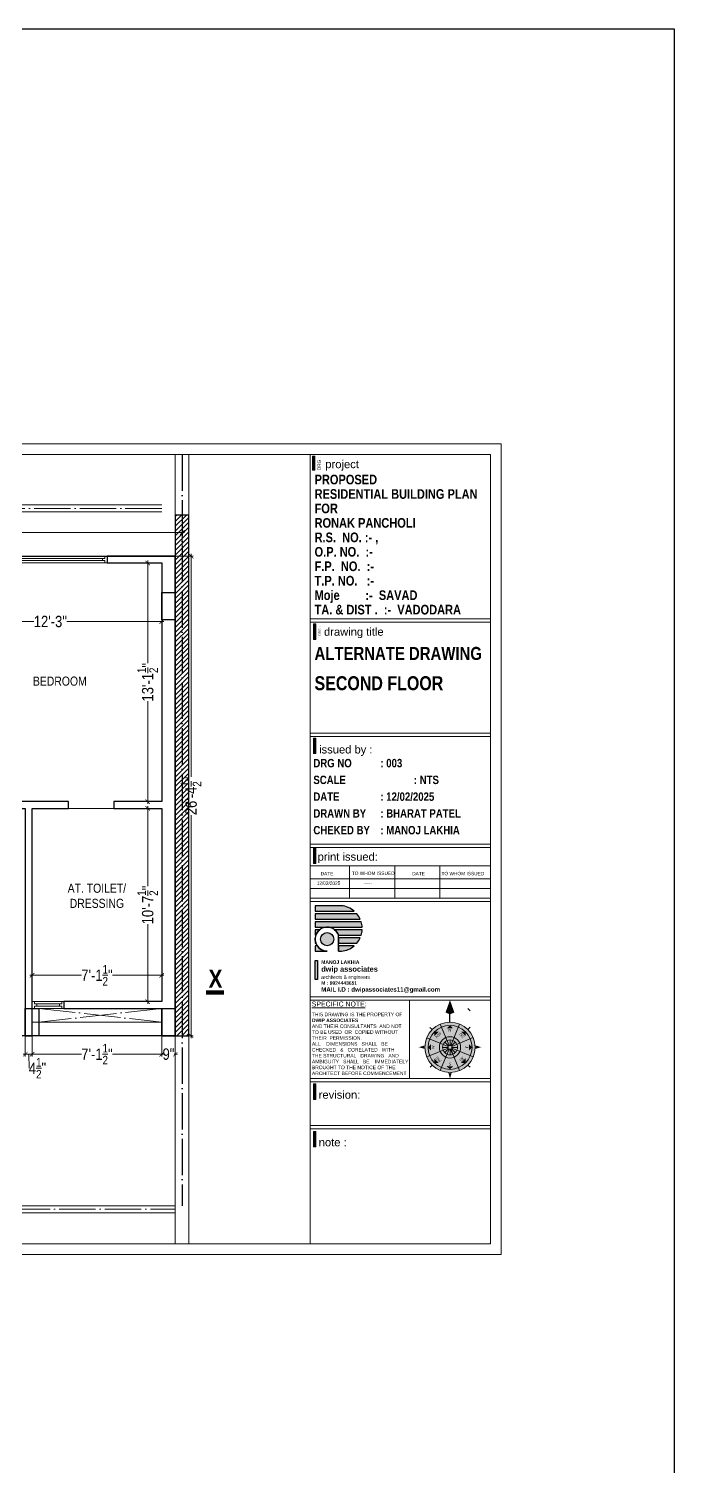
# Paper-space layout 'Layout1' of a CAD drawing. Header units: millimetres. Extents: x -1 to 3078, y -1078 to 819.
# Drawn here: x 2652 to 3078, y -129 to 819 of the extents above; entities that cross this region are included whole.
import ezdxf
from ezdxf.enums import TextEntityAlignment as Align

# ---------------------------------------------------------------- set-up
doc = ezdxf.new("R2010")
doc.units = ezdxf.units.MM
doc.header["$MEASUREMENT"] = 0
doc.header["$PDMODE"] = 35
doc.linetypes.add('ACAD_ISO04W100', pattern=[30, 24, -3, 0, -3])
doc.layers.get('Defpoints').update_dxf_attribs({"color": 220})
for name, color, linetype, lineweight in [('COLUMN', 1, 'Continuous', 30), ('GROUND FLOOR', 7, 'Continuous', 9), ('GROUND FLOOR  ( HATCH )', 251, 'Continuous', 9), ('GROUND FLOOR ( DW_RAIL )', 7, 'Continuous', 9), ('plot boundary', 26, 'Continuous', 30), ('SECOND FLOOR', 7, 'Continuous', 9), ('SECOND FLOOR  ( PLINE )', 251, 'Continuous', 30), ('SECOND FLOOR ( DIM )', 7, 'Continuous', 9), ('SECOND FLOOR ( DW_RAIL )', 7, 'Continuous', 9), ('SECOND FLOOR ( PLine )', 7, 'Continuous', 30), ('SECOND FLOOR ( TEXT )', 7, 'Continuous', 9), ('SECTION', 7, 'Continuous', 9), ('STAIRCASE', 45, 'Continuous', 25), ('X_PLOT', 1, 'Continuous', 9), ('X_SHEET', 7, 'Continuous', 9)]:
    doc.layers.add(name, color=color, linetype=linetype, lineweight=lineweight)
doc.styles.add("AR_0'-0", font='arial.ttf')
doc.styles.add('AR_6', font='arial.ttf', dxfattribs={"height": 6})
doc.styles.add("Cn_BT_0'-0", font='swissc.ttf')
doc.styles.add('Cn_BT_7½', font='swissc.ttf', dxfattribs={"height": 7.5})
doc.styles.add('DUTCH801', font='dutcheb.ttf', dxfattribs={"height": 6.5})
doc.styles.add('KATHA', font='swissc.ttf')
doc.styles.get("Standard").update_dxf_attribs({"font": 'arial.ttf', "height": 6})
doc.dimstyles.new('Cn_BT_7½', dxfattribs={"dimtxt": 9, "dimasz": 3, "dimexe": 1.5, "dimexo": 0, "dimgap": 0.09, "dimtad": 0, "dimdec": 3, "dimzin": 3, "dimdsep": 46, "dimlunit": 4, "dimtxsty": 'Cn_BT_7½', "dimblk": 'ARCHTICK', "dimcen": 0.09, "dimdle": 1.5, "dimclrd": 251, "dimclre": 251, "dimclrt": 14, "dimadec": 0, "dimazin": 0, "dimtfac": 0.75, "dimtdec": 3, "dimtofl": 0, "dimtmove": 0, "dimatfit": 3, "dimfxl": 0, "dimtolj": 1, "dimtzin": 0, "dimlwd": 15, "dimlwe": 15, "dimarcsym": 0})

# ---------------------------------------------------------------- blocks, each defined once
blk = doc.blocks.new('_ArchTick')
at = {"color": 0, "linetype": 'ByBlock', "const_width": 0.15}
blk.add_lwpolyline([(-0.5, -0.5), (0.5, 0.5)], dxfattribs=at)
blk = doc.blocks.new('*D82')
at = {"layer": 'Defpoints', "color": 0}
for p in [(2739.49, 194.83), (2653.99, 186.77), (2739.49, 186.77)]:
    blk.add_point(p, dxfattribs=at)
at = {"layer": 'SECOND FLOOR ( DIM )', "color": 251, "lineweight": 15}
for p, q in [((2652.49, 194.83), (2686.54, 194.83)), ((2653.99, 186.77), (2653.99, 196.33)), ((2740.99, 194.83), (2706.94, 194.83)), ((2739.49, 186.77), (2739.49, 196.33))]:
    blk.add_line(p, q, dxfattribs=at)
at = {"layer": 'SECOND FLOOR ( DIM )', "color": 251, "lineweight": 15, "xscale": 3, "yscale": 3, "zscale": 3, "rotation": 180}
blk.add_blockref('_ArchTick', (2653.99, 194.83), dxfattribs=at)
at = {"layer": 'SECOND FLOOR ( DIM )', "color": 251, "lineweight": 15, "xscale": 3, "yscale": 3, "zscale": 3}
blk.add_blockref('_ArchTick', (2739.49, 194.83), dxfattribs=at)
at = {"layer": 'SECOND FLOOR ( DIM )', "color": 14, "insert": (2696.74, 194.83), "char_height": 7.5, "attachment_point": 5, "style": 'Cn_BT_7½'}
blk.add_mtext('\\A1;7\'-1{\\H0.750000x;\\S1/2;}"', dxfattribs=at)
blk = doc.blocks.new('*D83')
at = {"layer": 'Defpoints', "color": 0}
for p in [(2748.49, 471.43), (2743.99, 154.93), (2758.88, 154.93)]:
    blk.add_point(p, dxfattribs=at)
at = {"layer": 'SECOND FLOOR ( DIM )', "color": 251, "lineweight": 15}
for p, q in [((2748.49, 471.43), (2760.38, 471.43)), ((2758.88, 472.93), (2758.88, 325.85)), ((2758.88, 153.43), (2758.88, 300.51)), ((2743.99, 154.93), (2760.38, 154.93))]:
    blk.add_line(p, q, dxfattribs=at)
at = {"layer": 'SECOND FLOOR ( DIM )', "color": 251, "lineweight": 15, "xscale": 3, "yscale": 3, "zscale": 3}
for p, rotation in [((2758.88, 471.43), 90), ((2758.88, 154.93), 270)]:
    blk.add_blockref('_ArchTick', p, dxfattribs=dict(at, rotation=rotation))
at = {"layer": 'SECOND FLOOR ( DIM )', "color": 14, "insert": (2758.88, 313.18), "char_height": 7.5, "attachment_point": 5, "rotation": 90, "style": 'Cn_BT_7½'}
blk.add_mtext('\\A1;26\'-4{\\H0.750000x;\\S1/2;}"', dxfattribs=at)
blk = doc.blocks.new('*D84')
at = {"layer": 'Defpoints', "color": 0}
for p in [(2739.49, 304.93), (2730.25, 177.43), (2739.49, 177.43)]:
    blk.add_point(p, dxfattribs=at)
at = {"layer": 'SECOND FLOOR ( DIM )', "color": 251, "lineweight": 15}
for p, q in [((2739.49, 304.93), (2728.75, 304.93)), ((2730.25, 306.43), (2730.25, 253.71)), ((2730.25, 175.93), (2730.25, 228.65)), ((2739.49, 177.43), (2728.75, 177.43))]:
    blk.add_line(p, q, dxfattribs=at)
at = {"layer": 'SECOND FLOOR ( DIM )', "color": 251, "lineweight": 15, "xscale": 3, "yscale": 3, "zscale": 3}
for p, rotation in [((2730.25, 304.93), 90), ((2730.25, 177.43), 270)]:
    blk.add_blockref('_ArchTick', p, dxfattribs=dict(at, rotation=rotation))
at = {"layer": 'SECOND FLOOR ( DIM )', "color": 14, "insert": (2730.25, 241.18), "char_height": 7.5, "attachment_point": 5, "rotation": 90, "style": 'Cn_BT_7½'}
blk.add_mtext('\\A1;10\'-7{\\H0.750000x;\\S1/2;}"', dxfattribs=at)
blk = doc.blocks.new('*D85')
at = {"layer": 'Defpoints', "color": 0}
for p in [(2739.49, 466.93), (2730.25, 309.43), (2739.49, 309.43)]:
    blk.add_point(p, dxfattribs=at)
at = {"layer": 'SECOND FLOOR ( DIM )', "color": 251, "lineweight": 15}
for p, q in [((2739.49, 466.93), (2728.75, 466.93)), ((2730.25, 468.43), (2730.25, 400.71)), ((2730.25, 307.93), (2730.25, 375.65)), ((2739.49, 309.43), (2728.75, 309.43))]:
    blk.add_line(p, q, dxfattribs=at)
at = {"layer": 'SECOND FLOOR ( DIM )', "color": 251, "lineweight": 15, "xscale": 3, "yscale": 3, "zscale": 3}
for p, rotation in [((2730.25, 466.93), 90), ((2730.25, 309.43), 270)]:
    blk.add_blockref('_ArchTick', p, dxfattribs=dict(at, rotation=rotation))
at = {"layer": 'SECOND FLOOR ( DIM )', "color": 14, "insert": (2730.25, 388.18), "char_height": 7.5, "attachment_point": 5, "rotation": 90, "style": 'Cn_BT_7½'}
blk.add_mtext('\\A1;13\'-1{\\H0.750000x;\\S1/2;}"', dxfattribs=at)
blk = doc.blocks.new('*D86')
at = {"layer": 'Defpoints', "color": 0}
for p in [(2592.49, 438.43), (2739.49, 438.43), (2739.49, 428.23)]:
    blk.add_point(p, dxfattribs=at)
at = {"layer": 'SECOND FLOOR ( DIM )', "color": 251, "lineweight": 15}
for p, q in [((2592.49, 438.43), (2592.49, 426.73)), ((2739.49, 438.43), (2739.49, 426.73)), ((2590.99, 428.23), (2655.13, 428.23)), ((2740.99, 428.23), (2676.85, 428.23))]:
    blk.add_line(p, q, dxfattribs=at)
at = {"layer": 'SECOND FLOOR ( DIM )', "color": 251, "lineweight": 15, "xscale": 3, "yscale": 3, "zscale": 3, "rotation": 180}
blk.add_blockref('_ArchTick', (2592.49, 428.23), dxfattribs=at)
at = {"layer": 'SECOND FLOOR ( DIM )', "color": 251, "lineweight": 15, "xscale": 3, "yscale": 3, "zscale": 3}
blk.add_blockref('_ArchTick', (2739.49, 428.23), dxfattribs=at)
at = {"layer": 'SECOND FLOOR ( DIM )', "color": 14, "insert": (2665.99, 428.23), "char_height": 7.5, "attachment_point": 5, "style": 'Cn_BT_7½'}
blk.add_mtext('\\A1;12\'-3"', dxfattribs=at)
blk = doc.blocks.new('*D88')
at = {"layer": 'Defpoints', "color": 0}
for p in [(2347.99, 486.99), (2347.99, 471.43), (2752.99, 471.43)]:
    blk.add_point(p, dxfattribs=at)
at = {"layer": 'SECOND FLOOR ( DIM )', "color": 251, "lineweight": 15}
for p, q in [((2346.49, 486.99), (2534.96, 486.99)), ((2347.99, 471.43), (2347.99, 488.49)), ((2754.49, 486.99), (2557.03, 486.99)), ((2752.99, 471.43), (2752.99, 488.49))]:
    blk.add_line(p, q, dxfattribs=at)
at = {"layer": 'SECOND FLOOR ( DIM )', "color": 251, "lineweight": 15, "xscale": 3, "yscale": 3, "zscale": 3, "rotation": 180}
blk.add_blockref('_ArchTick', (2347.99, 486.99), dxfattribs=at)
at = {"layer": 'SECOND FLOOR ( DIM )', "color": 251, "lineweight": 15, "xscale": 3, "yscale": 3, "zscale": 3}
blk.add_blockref('_ArchTick', (2752.99, 486.99), dxfattribs=at)
at = {"layer": 'SECOND FLOOR ( DIM )', "color": 14, "insert": (2545.99, 486.99), "char_height": 7.5, "attachment_point": 5, "style": 'Cn_BT_7½'}
blk.add_mtext('\\A1;33\'-9"', dxfattribs=at)
blk = doc.blocks.new('NORTH')
h = blk.add_hatch(color=9)
h.set_gradient(color1=(201, 201, 201), color2=(237, 237, 237), one_color=1, tint=0.93, name='SPHERICAL')
edge = h.paths.add_edge_path()
edge.add_arc((329168.4, -156620.1), 24.1, 0, 360)
at = {"layer": 'X_SHEET'}
for color, points in [(224, [(329168.4, -156574.8), (329168.4, -156588.4), (329164.1, -156586.7)]), (230, [(329172.6, -156586.7), (329168.4, -156588.4), (329168.4, -156574.8)]), (47, [(329165.3, -156602), (329168.4, -156598.9), (329171.4, -156602)]), (47, [(329153.4, -156609.4), (329153.4, -156605.1), (329157.7, -156605.1)]), (47, [(329179, -156605.1), (329183.3, -156605.1), (329183.3, -156609.4)]), (224, [(329143.4, -156619.9), (329144.3, -156618.2), (329138.4, -156619.9)]), (230, [(329144.3, -156621.6), (329143.4, -156619.9), (329138.4, -156619.9)]), (47, [(329147.2, -156620), (329150.3, -156617), (329150.3, -156623.1)]), (47, [(329186.5, -156623.1), (329186.5, -156617), (329189.5, -156620.1)]), (224, [(329193.3, -156619.9), (329192.5, -156618.2), (329198.4, -156619.9)]), (230, [(329192.5, -156621.6), (329193.3, -156619.9), (329198.4, -156619.9)]), (47, [(329153.4, -156635), (329153.4, -156630.7), (329157.7, -156635)]), (47, [(329171.4, -156638.2), (329165.3, -156638.1), (329168.3, -156641.2)]), (47, [(329179, -156635), (329183.3, -156630.7), (329183.3, -156635)]), (230, [(329166.7, -156644.1), (329168.4, -156645), (329168.4, -156650.1)]), (224, [(329168.4, -156645), (329170.1, -156644.1), (329168.4, -156650.1)])]:
    blk.add_hatch(color=color, dxfattribs=at).paths.add_polyline_path(points)
at = {"color": 254, "lineweight": 5}
for p, q in [((329185.4, -156582.8), (329187.6, -156585)), ((329168.4, -156618.2), (329168.4, -156612.9)), ((329166.5, -156620.1), (329161.2, -156620.1)), ((329167, -156618.7), (329163.3, -156615)), ((329167, -156621.4), (329163.3, -156625.1)), ((329168.4, -156621.9), (329168.4, -156627.2)), ((329169.7, -156618.7), (329173.4, -156615)), ((329169.7, -156621.4), (329173.4, -156625.1)), ((329170.2, -156620.1), (329175.5, -156620.1))]:
    blk.add_line(p, q, dxfattribs=at)
at = {"color": 250, "lineweight": 9}
for p, q in [((329167.6, -156618.3), (329159.1, -156597.8)), ((329169.1, -156618.3), (329177.6, -156597.8)), ((329146.1, -156610.8), (329166.6, -156619.3)), ((329151.3, -156603), (329149.2, -156600.9)), ((329170.1, -156619.3), (329190.7, -156610.8)), ((329185.4, -156603), (329187.6, -156600.9)), ((329146.1, -156629.3), (329166.6, -156620.8)), ((329159.1, -156642.4), (329167.6, -156621.8)), ((329177.6, -156642.4), (329169.1, -156621.8)), ((329170.1, -156620.8), (329190.7, -156629.3)), ((329151.3, -156637.1), (329149.2, -156639.2)), ((329185.4, -156637.1), (329187.6, -156639.2))]:
    blk.add_line(p, q, dxfattribs=at)
at = {"color": 1}
blk.add_line((329171.1, -156626.7), (329169.1, -156621.8), dxfattribs=at)
at = {"lineweight": 9}
for radius in [24.1, 21.1, 10.2, 7.18, 1.88]:
    blk.add_circle((329168.4, -156620.1), radius, dxfattribs=at)
at = {"layer": 'X_SHEET', "color": 29, "linetype": 'Continuous', "lineweight": 25}
blk.add_line((329168.4, -156595.9), (329168.4, -156588.4), dxfattribs=at)
at = {"layer": 'X_SHEET', "color": 26, "linetype": 'ByBlock', "lineweight": -2, "style": 'DUTCH801'}
for s, rotation, p in [('NW', 44.9141, (329156.2, -156607.4)), ('N', 359.9141, (329168.3, -156602.4)), ('S', 359.9141, (329168.4, -156634.9)), ('SE', 44.9141, (329178.9, -156630.5))]:
    blk.add_text(s, height=2.7, rotation=rotation, dxfattribs=at).set_placement(p, align=Align.TOP_CENTER)
for s, rotation, p in [('NE', 314.9141, (329178.9, -156609.6)), ('W', 89.9141, (329153.5, -156620)), ('E', 89.9141, (329186.1, -156619.8)), ('SW', 314.9141, (329156.3, -156632.7))]:
    blk.add_text(s, height=2.7, rotation=rotation, dxfattribs=at).set_placement(p, align=Align.CENTER)
blk = doc.blocks.new('logo')
at = {"layer": 'STAIRCASE', "linetype": 'Continuous', "ltscale": 15}
h = blk.add_hatch(color=0, dxfattribs=at)
edge = h.paths.add_edge_path()
edge.add_line((52190.2, -8438.8), (52131.5, -8438.8))
edge.add_line((52131.5, -8438.8), (52131.5, -8450.8))
edge.add_line((52131.5, -8450.8), (52219.1, -8450.8))
edge.add_arc((52186.1, -8489.7), 51, 49.5898, 85.3906)
edge = h.paths.add_edge_path()
edge.add_line((52225, -8456.8), (52131.5, -8456.8))
edge.add_line((52131.5, -8456.8), (52131.5, -8468.8))
edge.add_line((52131.5, -8468.8), (52232.6, -8468.8))
edge.add_arc((52186.1, -8489.7), 51, 24.196, 40.1809)
edge = h.paths.add_edge_path()
edge.add_line((52234.8, -8474.7), (52131.5, -8474.7))
edge.add_line((52131.5, -8474.7), (52131.5, -8486.7))
edge.add_line((52131.5, -8486.7), (52237, -8486.7))
edge.add_arc((52186.1, -8489.7), 51, 3.3421, 17.076)
edge = h.paths.add_edge_path()
edge.add_line((52237, -8492.6), (52174.8, -8492.6))
edge.add_arc((52158.3, -8513.7), 26.8, 19.8001, 51.8901, ccw=False)
edge.add_line((52183.5, -8504.6), (52234.8, -8504.6))
edge.add_arc((52186.1, -8489.7), 51, 342.9464, 356.6794)
edge = h.paths.add_edge_path()
edge.add_line((52232.6, -8510.5), (52183.5, -8510.5))
edge.add_line((52183.5, -8510.5), (52183.5, -8522.5))
edge.add_line((52183.5, -8522.5), (52225.1, -8522.5))
edge.add_arc((52186.1, -8489.7), 51, 319.8472, 335.8275)
edge = h.paths.add_edge_path()
edge.add_line((52219.2, -8528.5), (52183.5, -8528.5))
edge.add_line((52183.5, -8528.5), (52183.5, -8540.5))
edge.add_line((52183.5, -8540.5), (52190.4, -8540.5))
edge.add_arc((52186.1, -8489.7), 51, 274.8693, 310.4434)
edge = h.paths.add_edge_path()
edge.add_line((52136, -8528.5), (52131.5, -8528.5))
edge.add_line((52131.5, -8528.5), (52131.5, -8540.5))
edge.add_line((52131.5, -8540.5), (52158.3, -8540.5))
edge.add_arc((52158.3, -8513.7), 26.8, 213.4982, 270, ccw=False)
edge = h.paths.add_edge_path()
edge.add_line((52131.5, -8513.7), (52131.5, -8522.5))
edge.add_line((52131.5, -8522.5), (52133, -8522.5))
edge.add_arc((52158.3, -8513.7), 26.8, 180, 199.307, ccw=False)
edge = h.paths.add_edge_path()
edge.add_line((52131.7, -8510.5), (52131.5, -8510.5))
edge.add_line((52131.5, -8510.5), (52131.5, -8513.7))
edge.add_arc((52158.3, -8513.7), 26.8, 173.2545, 180, ccw=False)
edge = h.paths.add_edge_path()
edge.add_line((52141.8, -8492.6), (52131.5, -8492.6))
edge.add_line((52131.5, -8492.6), (52131.5, -8504.6))
edge.add_line((52131.5, -8504.6), (52133.1, -8504.6))
edge.add_arc((52158.3, -8513.7), 26.8, 128.1099, 160.1999, ccw=False)
edge = h.paths.add_edge_path()
edge.add_arc((52158.3, -8513.7), 14.8, 0, 360)
at = {"layer": 'STAIRCASE', "color": 0, "linetype": 'Continuous', "ltscale": 15}
blk.add_line((52183.5, -8540.5), (52183.5, -8504.6), dxfattribs=at)
for points in [[(52190.2, -8438.8), (52131.5, -8438.8), (52131.5, -8450.8), (52219.1, -8450.8, 0.157494)], [(52225, -8456.8), (52131.5, -8456.8), (52131.5, -8468.8), (52232.6, -8468.8, 0.06986)], [(52234.8, -8474.7), (52131.5, -8474.7), (52131.5, -8486.7), (52237, -8486.7, 0.059998)], [(52141.8, -8492.6), (52131.5, -8492.6), (52131.5, -8504.6), (52133.1, -8504.6, -0.140942)], [(52237, -8492.6), (52174.8, -8492.6, -0.140942), (52183.5, -8504.6), (52234.8, -8504.6, 0.059993)], [(52131.7, -8510.5), (52131.5, -8510.5), (52131.5, -8513.7, -0.029441)], [(52131.5, -8513.7), (52131.5, -8522.5), (52133, -8522.5, -0.084443)], [(52136, -8528.5), (52131.5, -8528.5), (52131.5, -8540.5), (52158.3, -8540.5, -0.251655)], [(52232.6, -8510.5), (52183.5, -8510.5), (52183.5, -8522.5), (52225.1, -8522.5, 0.069841)], [(52219.2, -8528.5), (52183.5, -8528.5), (52183.5, -8540.5), (52190.4, -8540.5, 0.15648)]]:
    blk.add_lwpolyline(points, format="xyb", close=True, dxfattribs=at)
blk.add_circle((52158.3, -8513.7), 14.8, dxfattribs=at)
blk.add_arc((52158.3, -8513.7), 26.8, 19.8001, 270, dxfattribs=at)
blk = doc.blocks.new('*D96')
at = {"layer": 'Defpoints', "color": 0}
for p in [(2649.49, 154.93), (2653.99, 154.93), (2653.99, 142.76)]:
    blk.add_point(p, dxfattribs=at)
at = {"layer": 'SECOND FLOOR ( DIM )', "color": 251, "lineweight": 15}
for p, q in [((2649.49, 154.93), (2649.49, 141.26)), ((2653.99, 154.93), (2653.99, 141.26)), ((2647.99, 142.76), (2655.49, 142.76)), ((2651.74, 142.76), (2651.97, 133.48)), ((2651.97, 133.48), (2652.15, 133.48))]:
    blk.add_line(p, q, dxfattribs=at)
at = {"layer": 'SECOND FLOOR ( DIM )', "color": 251, "lineweight": 15, "xscale": 3, "yscale": 3, "zscale": 3, "rotation": 180}
blk.add_blockref('_ArchTick', (2649.49, 142.76), dxfattribs=at)
at = {"layer": 'SECOND FLOOR ( DIM )', "color": 251, "lineweight": 15, "xscale": 3, "yscale": 3, "zscale": 3}
blk.add_blockref('_ArchTick', (2653.99, 142.76), dxfattribs=at)
at = {"layer": 'SECOND FLOOR ( DIM )', "color": 14, "insert": (2657.52, 133.48), "char_height": 7.5, "attachment_point": 5, "style": 'Cn_BT_7½'}
blk.add_mtext('\\A1;4{\\H0.750000x;\\S1/2;}"', dxfattribs=at)
blk = doc.blocks.new('*D97')
at = {"layer": 'Defpoints', "color": 0}
for p in [(2653.99, 154.93), (2739.49, 154.93), (2739.49, 142.76)]:
    blk.add_point(p, dxfattribs=at)
at = {"layer": 'SECOND FLOOR ( DIM )', "color": 251, "lineweight": 15}
for p, q in [((2653.99, 154.93), (2653.99, 141.26)), ((2739.49, 154.93), (2739.49, 141.26)), ((2652.49, 142.76), (2686.54, 142.76)), ((2740.99, 142.76), (2706.94, 142.76))]:
    blk.add_line(p, q, dxfattribs=at)
at = {"layer": 'SECOND FLOOR ( DIM )', "color": 251, "lineweight": 15, "xscale": 3, "yscale": 3, "zscale": 3, "rotation": 180}
blk.add_blockref('_ArchTick', (2653.99, 142.76), dxfattribs=at)
at = {"layer": 'SECOND FLOOR ( DIM )', "color": 251, "lineweight": 15, "xscale": 3, "yscale": 3, "zscale": 3}
blk.add_blockref('_ArchTick', (2739.49, 142.76), dxfattribs=at)
at = {"layer": 'SECOND FLOOR ( DIM )', "color": 14, "insert": (2696.74, 142.76), "char_height": 7.5, "attachment_point": 5, "style": 'Cn_BT_7½'}
blk.add_mtext('\\A1;7\'-1{\\H0.750000x;\\S1/2;}"', dxfattribs=at)
blk = doc.blocks.new('*D98')
at = {"layer": 'Defpoints', "color": 0}
for p in [(2739.49, 154.93), (2748.49, 154.93), (2748.49, 142.76)]:
    blk.add_point(p, dxfattribs=at)
at = {"layer": 'SECOND FLOOR ( DIM )', "color": 251, "lineweight": 15}
for p, q in [((2739.49, 154.93), (2739.49, 141.26)), ((2748.49, 154.93), (2748.49, 141.26)), ((2737.99, 142.76), (2740.34, 142.76)), ((2749.99, 142.76), (2747.65, 142.76))]:
    blk.add_line(p, q, dxfattribs=at)
at = {"layer": 'SECOND FLOOR ( DIM )', "color": 251, "lineweight": 15, "xscale": 3, "yscale": 3, "zscale": 3, "rotation": 180}
blk.add_blockref('_ArchTick', (2739.49, 142.76), dxfattribs=at)
at = {"layer": 'SECOND FLOOR ( DIM )', "color": 251, "lineweight": 15, "xscale": 3, "yscale": 3, "zscale": 3}
blk.add_blockref('_ArchTick', (2748.49, 142.76), dxfattribs=at)
at = {"layer": 'SECOND FLOOR ( DIM )', "color": 14, "insert": (2743.99, 142.76), "char_height": 7.5, "attachment_point": 5, "style": 'Cn_BT_7½'}
blk.add_mtext('\\A1;9"', dxfattribs=at)

psp = doc.layouts.get("Layout1")

# ---------------------------------------------------------------- hatches: boundary and pattern name
at = {"layer": 'GROUND FLOOR  ( HATCH )'}
h = psp.add_hatch(dxfattribs=at)
h.set_pattern_fill('ANSI31', color=6, scale=18, style=0)
h.set_pattern_definition([(45, (-113783.1934, 162774.1062), (-1.590990258, 1.590990258), [])])
h.paths.add_polyline_path([(2757.4925, 498.4318), (2748.4925, 498.4318), (2748.4925, 154.9318), (2757.4925, 154.9318)])
at = {"layer": 'STAIRCASE', "linetype": 'Continuous', "ltscale": 15}
psp.add_hatch(color=251, dxfattribs=at).paths.add_polyline_path([(2840.7325, 204.6306), (2842.4534, 204.6306), (2842.4534, 192.0453), (2840.7325, 192.0453)])
at = {"layer": 'X_SHEET', "ltscale": 0.25}
h = psp.add_hatch(color=0, dxfattribs=at)
h.dxf.hatch_style = 1
h.paths.add_polyline_path([(2841.3604, 426.804), (2839.7583, 426.804), (2839.7583, 416.4997), (2841.3604, 416.4997)])
h = psp.add_hatch(color=0, dxfattribs=at)
h.dxf.hatch_style = 1
h.paths.add_polyline_path([(2841.3605, 351.3654), (2839.7584, 351.3654), (2839.7584, 341.0612), (2841.3605, 341.0612)])
h = psp.add_hatch(color=0, dxfattribs=at)
h.dxf.hatch_style = 1
h.paths.add_polyline_path([(2841.357, 278.8925), (2839.755, 278.8925), (2839.755, 268.5883), (2841.357, 268.5883)])
h = psp.add_hatch(color=0, dxfattribs=at)
h.dxf.hatch_style = 1
h.paths.add_polyline_path([(2841.3604, 123.2019), (2839.7584, 123.2019), (2839.7584, 112.8977), (2841.3604, 112.8977)])
h = psp.add_hatch(color=0, dxfattribs=at)
h.dxf.hatch_style = 1
h.paths.add_polyline_path([(2841.3603, 91.829), (2839.7583, 91.829), (2839.7583, 81.5248), (2841.3603, 81.5248)])

# ---------------------------------------------------------------- linework, layer by layer
at = {"layer": 'COLUMN'}
for points in [[(2739.4925, 447.4318), (2748.4925, 447.4318), (2748.4925, 429.4318), (2739.4925, 429.4318)], [(2649.4925, 172.9318), (2658.4925, 172.9318), (2658.4925, 154.9318), (2649.4925, 154.9318)], [(2739.4925, 172.9318), (2748.4925, 172.9318), (2748.4925, 154.9318), (2739.4925, 154.9318)]]:
    psp.add_lwpolyline(points, close=True, dxfattribs=at)
at = {"layer": 'Defpoints', "color": 6, "lineweight": 30}
psp.add_lwpolyline([(2347.9925, 471.4318), (2748.4925, 471.4318), (2748.4925, 154.9318), (2347.9925, 154.9318)], close=True, dxfattribs=at)
at = {"layer": 'GROUND FLOOR'}
for p, q in [((2748.4925, 538.4807), (2748.4925, 17.5479)), ((2748.4925, 538.4807), (2748.4925, 447.4318)), ((2757.4925, 538.4807), (2757.4925, 17.5479)), ((2248.2425, 505.1818), (2739.4925, 505.1818)), ((2252.7425, 500.6818), (2739.4925, 500.6818)), ((2674.9925, 177.4318), (2674.9925, 172.9318)), ((2248.2425, 38.1818), (2748.4925, 38.1818)), ((2252.7425, 42.6818), (2748.4925, 42.6818))]:
    psp.add_line(p, q, dxfattribs=at)
at = {"layer": 'GROUND FLOOR', "color": 1, "linetype": 'ACAD_ISO04W100'}
psp.add_line((2752.9925, 538.4807), (2752.9925, 154.9318), dxfattribs=at)
psp.add_lwpolyline([(2739.4925, 502.9318), (2250.4925, 502.9318), (2250.4925, 40.4318), (2748.4925, 40.4318)], dxfattribs=at)
at = {"layer": 'GROUND FLOOR', "color": 6, "lineweight": 30}
psp.add_lwpolyline([(2757.4925, 498.4318), (2748.4925, 498.4318), (2748.4925, 154.9318), (2757.4925, 154.9318)], close=True, dxfattribs=at)
at = {"layer": 'GROUND FLOOR ( DW_RAIL )'}
psp.add_lwpolyline([(2674.9925, 177.4318), (2673.4925, 177.4318), (2673.4925, 175.9318), (2671.9925, 175.9318), (2671.9925, 174.4318), (2656.9925, 174.4318), (2656.9925, 175.9318), (2655.4925, 175.9318), (2655.4925, 177.4318), (2653.9925, 177.4318), (2653.9925, 172.9318), (2655.4925, 172.9318), (2655.4925, 174.4318), (2656.9925, 174.4318), (2656.9925, 175.9318), (2671.9925, 175.9318), (2671.9925, 174.4318), (2673.4925, 174.4318), (2673.4925, 172.9318), (2674.9925, 172.9318), (2674.9925, 177.4318), (2653.9925, 177.4318), (2653.9925, 172.9318), (2674.9925, 172.9318)], close=True, dxfattribs=at)
at = {"layer": 'plot boundary', "color": 251, "ltscale": 0.25}
psp.add_lwpolyline([(2840.7325, 204.6306), (2842.4534, 204.6306), (2842.4534, 192.0453), (2840.7325, 192.0453)], close=True, dxfattribs=at)
at = {"layer": 'SECOND FLOOR'}
for p, q in [((2347.9925, 471.4318), (2748.4925, 471.4318)), ((2592.4925, 466.9318), (2739.4925, 466.9318)), ((2703.4925, 471.4318), (2703.4925, 466.9318)), ((2739.4925, 466.9318), (2739.4925, 309.4318)), ((2634.4925, 309.4318), (2677.9925, 309.4318)), ((2653.9925, 304.9318), (2653.9925, 154.9318)), ((2653.9925, 304.9318), (2739.4925, 304.9318)), ((2677.9925, 309.4318), (2677.9925, 304.9318)), ((2707.9925, 309.4318), (2739.4925, 309.4318)), ((2707.9925, 309.4318), (2707.9925, 304.9318)), ((2739.4925, 304.9318), (2739.4925, 177.4318)), ((2653.9925, 177.4318), (2739.4925, 177.4318)), ((2653.9925, 172.9318), (2739.4925, 172.9318)), ((2739.4925, 172.9318), (2739.4925, 154.9318)), ((2739.4925, 163.9318), (2653.9925, 163.9318)), ((2748.4925, 154.9318), (2347.9925, 154.9318))]:
    psp.add_line(p, q, dxfattribs=at)
at = {"layer": 'SECOND FLOOR', "color": 1, "linetype": 'ACAD_ISO04W100'}
for p, q in [((2658.4925, 172.9318), (2739.4925, 163.9318)), ((2739.4925, 172.9318), (2658.4925, 163.9318))]:
    psp.add_line(p, q, dxfattribs=at)
at = {"layer": 'SECOND FLOOR  ( PLINE )'}
psp.add_lwpolyline([(2748.4925, 471.4318), (2703.4925, 471.4318), (2703.4925, 466.9318), (2739.4925, 466.9318), (2739.4925, 309.4318), (2707.9925, 309.4318), (2707.9925, 304.9318), (2739.4925, 304.9318), (2739.4925, 177.4318), (2674.9925, 177.4318), (2674.9925, 172.9318), (2739.4925, 172.9318), (2739.4925, 154.9318), (2748.4925, 154.9318)], close=True, dxfattribs=at)
at = {"layer": 'SECOND FLOOR ( DW_RAIL )'}
psp.add_lwpolyline([(2703.4925, 471.4318), (2701.9925, 471.4318), (2701.9925, 469.9318), (2700.4925, 469.9318), (2700.4925, 468.4318), (2646.4925, 468.4318), (2646.4925, 469.9318), (2644.9925, 469.9318), (2644.9925, 471.4318), (2643.4925, 471.4318), (2643.4925, 466.9318), (2644.9925, 466.9318), (2644.9925, 468.4318), (2646.4925, 468.4318), (2646.4925, 469.9318), (2700.4925, 469.9318), (2700.4925, 468.4318), (2701.9925, 468.4318), (2701.9925, 466.9318), (2703.4925, 466.9318), (2703.4925, 471.4318), (2643.4925, 471.4318), (2643.4925, 466.9318), (2703.4925, 466.9318)], close=True, dxfattribs=at)
at = {"layer": 'SECOND FLOOR ( PLine )'}
psp.add_lwpolyline([(2653.9925, 304.9318), (2677.9925, 304.9318), (2677.9925, 309.4318), (2634.4925, 309.4318), (2634.4925, 304.9318), (2649.4925, 304.9318), (2649.4925, 154.9318), (2653.9925, 154.9318)], close=True, dxfattribs=at)
at = {"layer": 'SECTION', "color": 5}
psp.add_lwpolyline([(2319.5621, 184.9318, 12, 12, 0), (2319.5621, 181.9318, 0, 0, 0), (2774.6913, 181.9318, 12, 12, 0), (2774.6913, 184.9318, 12, 12, 0)], format="xyseb", dxfattribs=at)
at = {"layer": 'X_PLOT', "linetype": 'ACAD_ISO04W100', "lineweight": 30}
psp.add_line((2752.9925, 538.4807), (2752.9925, 42.6818), dxfattribs=at)
at = {"layer": 'X_SHEET', "color": 0, "linetype": 'Continuous', "lineweight": 9}
for p, q in [((2837.4116, 267.0698), (2956.5508, 267.0698)), ((2863.5475, 267.0698), (2863.5475, 245.7049)), ((2893.3238, 267.0698), (2893.3238, 245.7049)), ((2923.0893, 267.0698), (2923.0893, 245.7049)), ((2956.5508, 258.4155), (2837.4122, 258.4155)), ((2956.5508, 252.0602), (2837.4129, 252.0602))]:
    psp.add_line(p, q, dxfattribs=at)
at = {"layer": 'X_SHEET', "linetype": 'Continuous'}
psp.add_line((2838.5913, 173.2526), (2873.908, 173.2526), dxfattribs=at)
at = {"layer": 'X_SHEET', "color": 5, "lineweight": 30}
psp.add_lwpolyline([(0, 819.3923), (3077.8509, 819.3923), (3077.8509, -1077.6716), (0, -1077.6716)], close=True, dxfattribs=at)
at = {"layer": 'X_SHEET'}
for points in [[(2963.5542, 10.5479), (2196.4058, 10.5479), (2196.4058, 545.4807), (2963.5542, 545.4807)], [(2956.5542, 17.5479), (2203.4058, 17.5479), (2203.4058, 538.4807), (2956.5542, 538.4807)], [(2837.4136, 430.0029), (2956.5541, 430.0029), (2956.5542, 538.4807), (2837.4136, 538.4807)], [(2837.4136, 538.4807), (2956.5541, 538.4807), (2956.5543, 17.5479), (2837.4137, 17.5479)], [(2956.5542, 427.7954), (2837.4136, 427.7954), (2837.4136, 354.5461), (2956.5542, 354.5461)], [(2837.4136, 352.3385), (2956.5542, 352.3385), (2956.5542, 281.363), (2837.4136, 281.363)], [(2837.4136, 245.7049), (2956.5508, 245.7049), (2956.5508, 279.1554), (2837.4136, 279.1554)], [(2837.4136, 243.4974), (2956.5542, 243.4974), (2956.5542, 180.6289), (2837.4136, 180.6289)], [(2903.0545, 126.6439), (2837.4136, 126.6439), (2837.4136, 178.4214), (2903.0545, 178.4214)], [(2837.4136, 126.6439), (2956.5542, 126.6439), (2956.5542, 178.4214), (2837.4136, 178.4214)], [(2837.4136, 124.4364), (2956.5542, 124.4364), (2956.5542, 95.763), (2837.4136, 95.763)], [(2956.5541, 93.5554), (2837.4136, 93.5554), (2837.4138, 17.5479), (2956.5543, 17.5479)]]:
    psp.add_lwpolyline(points, close=True, dxfattribs=at)
at = {"layer": 'X_SHEET', "color": 0, "ltscale": 0.25}
for points in [[(2839.0667, 537.4231), (2840.7027, 537.4231), (2840.7027, 528.2142), (2839.0667, 528.2142)], [(2839.7583, 426.804), (2841.3604, 426.804), (2841.3604, 416.4997), (2839.7583, 416.4997)], [(2839.7584, 351.3654), (2841.3605, 351.3654), (2841.3605, 341.0612), (2839.7584, 341.0612)], [(2839.755, 278.8925), (2841.357, 278.8925), (2841.357, 268.5883), (2839.755, 268.5883)], [(2839.7584, 123.2019), (2841.3604, 123.2019), (2841.3604, 112.8977), (2839.7584, 112.8977)], [(2839.7583, 91.829), (2841.3603, 91.829), (2841.3603, 81.5248), (2839.7583, 81.5248)]]:
    psp.add_lwpolyline(points, close=True, dxfattribs=at)
psp.add_solid([(2840.7027, 528.2142), (2839.0667, 528.2142), (2840.7027, 537.4231), (2839.0667, 537.4231)], dxfattribs=at)

# ---------------------------------------------------------------- block references
at = {"xscale": 0.688264134949701, "yscale": 0.6882641350093763, "zscale": 0.688264134997509, "rotation": 0.02728220468809862}
psp.add_blockref('NORTH', (-223676.2835, 107835.3693), dxfattribs=at)
at = {"layer": 'STAIRCASE', "color": 251, "linetype": 'Continuous', "xscale": 0.2942633925413247, "yscale": 0.2942633926286362, "zscale": 0.2942633925740976}
psp.add_blockref('logo', (-12499.5427, 2723.9301), dxfattribs=at)

# ---------------------------------------------------------------- texts
at = {"layer": 'plot boundary', "color": 251, "ltscale": 0.25, "insert": (2844.7918, 204.6306), "char_height": 3.531161, "attachment_point": 1}
psp.add_mtext('{\\fArial|b1|i0|c0|p34;\\H0.6667x;MANOJ LAKHIA\\fBankGothic Lt BT|b1|i0|c0|p34;\\P\\fBankGothic Md BT|b1|i0|c0|p34;\\H1.5x;dwip associates\\P\\fBankGothic Lt BT|b0|i0|c0|p34;\\H0.6667x;architects & engineers\\P\\fStylus BT|b1|i0|c0|p34;\\H0.9999x;M : 9924443651\\P\\H1.25x;MAIL I.D : dwipassociates11@gmail.com}', dxfattribs=at)
at = {"layer": 'SECOND FLOOR ( TEXT )', "char_height": 6, "attachment_point": 5, "style": 'KATHA'}
for s, insert in [('BEDROOM', (2672.2549, 388.8783)), ('AT. TOILET/\\PDRESSING', (2696.7298, 247.2375))]:
    psp.add_mtext(s, dxfattribs=dict(at, insert=insert))
at = {"layer": 'SECTION', "color": 5, "insert": (2770.4149, 186.5705), "char_height": 12, "attachment_point": 7, "line_spacing_factor": 1.157143, "style": "Cn_BT_0'-0"}
psp.add_mtext('{\\fSwis721 Cn BT|b1|i0|c0|p34;X}', dxfattribs=at)
at = {"layer": 'X_SHEET', "color": 0, "ltscale": 0.25, "insert": (2842.2885, 528.1043), "char_height": 2.21199, "width": 9.483907, "attachment_point": 1, "rotation": 90, "style": "AR_0'-0"}
psp.add_mtext('DRG :', dxfattribs=at)
at = {"layer": 'X_SHEET', "color": 0, "ltscale": 0.25, "attachment_point": 1}
for s, insert, char_height, style in [('{\\fSwis721 Ex BT|b0|i0|c0|p34;project}', (2847.4736, 534.7403), 5.308778, 'AR_6'), ('{\\fSwis721 Cn BT|b1|i0|c0|p34;SECOND FLOOR}', (2840.3771, 392.1644), 9.214445, 'KATHA')]:
    psp.add_mtext(s, dxfattribs=dict(at, insert=insert, char_height=char_height, style=style))
at = {"layer": 'X_SHEET', "color": 0, "linetype": 'Continuous', "attachment_point": 1, "style": "Cn_BT_0'-0"}
for s, insert, char_height, line_spacing_factor in [('{\\fSwis721 Cn BT|b1|i0|c0|p34;PROPOSED\\PRESIDENTIAL BUILDING PLAN\\PFOR\\P\\C5;RONAK PANCHOLI  \\C1; \\C29;\\P\\C0;R.S.  NO. :- , \\PO.P. NO.  :-      \\PF.P.  NO.  :-          \\PT.P. NO.   :-  \\PMoje ^I    :-  SAVAD\\PTA. & DIST .  :-  VADODARA}', (2840.4064, 525.1207), 6.357435, 0.9), ('\\A1;{\\fSwis721 Cn BT|b1|i0|c0|p34;DRG NO ^I: 003\\PSCALE ^I^I: NTS\\PDATE ^I^I: 12/02/2025\\P\\A0;DRAWN BY ^I: BHARAT PATEL\\PCHEKED BY ^I: MANOJ LAKHIA}', (2839.6278, 337.5873), 5.528667, 1.2)]:
    psp.add_mtext(s, dxfattribs=dict(at, insert=insert, char_height=char_height, line_spacing_factor=line_spacing_factor))
at = {"layer": 'X_SHEET', "color": 0, "ltscale": 0.25, "insert": (2842.9646, 418.8881), "char_height": 1.58405, "attachment_point": 1, "rotation": 90}
psp.add_mtext('DRG :', dxfattribs=at)
at = {"layer": 'X_SHEET', "color": 0, "ltscale": 0.25, "char_height": 5.280173, "attachment_point": 1}
for s, insert in [('{\\fSwis721 Ex BT|b0|i0|c0|p34;drawing title}', (2846.6533, 424.1453)), ('issued by :', (2843.4133, 346.4587)), ('{\\fArial|b0|i0|c0|p34;print issued:}', (2842.4359, 275.7247))]:
    psp.add_mtext(s, dxfattribs=dict(at, insert=insert))
at = {"layer": 'X_SHEET', "ltscale": 0.25, "insert": (2840.3771, 411.4983), "char_height": 8.600149, "attachment_point": 1, "style": 'KATHA'}
psp.add_mtext('{\\fSwis721 Cn BT|b1|i0|c0|p34;ALTERNATE DRAWING}', dxfattribs=at)
at = {"layer": 'X_SHEET', "color": 0, "linetype": 'Continuous', "insert": (2841.8822, 256.7202), "char_height": 2.25842, "attachment_point": 1, "style": 'KATHA'}
psp.add_mtext('12/02/2025', dxfattribs=at)
at = {"layer": 'X_SHEET', "color": 0, "linetype": 'Continuous', "attachment_point": 1}
for s, insert, char_height in [('{\\fArial|b0|i0|c0|p34;DATE}', (2844.4485, 263.0755), 2.258419), ('{\\fArial|b0|i0|c0|p34;TO WHOM ISSUED}', (2865.0159, 263.2699), 2.258419), ('{\\fArial|b0|i0|c0|p34;DATE}', (2904.8562, 263.0755), 2.258419), ('{\\fArial|b0|i0|c0|p34;TO WHOM ISSUED}', (2924.2119, 263.0755), 2.258419), ('{\\fArial|b0|i0|c0|p34;-----}', (2873.0373, 256.9146), 2.258419), ('THIS DRAWING IS THE PROPERTY OF \\P{\\fArial|b1|i0|c0|p34;\\C59;DWIP ASSOCIATES\\C29; \\fArial|b0|i0|c0|p34;\\P}AND THEIR CONSULTANTS  AND NOT \\PTO BE USED  OR  COPIED WITHOUT \\PTHEIR  PERMISSION.\\PALL    DIMENSIONS   SHALL   BE   \\PCHECKED   &   CORELATED   WITH   \\PTHE STRUCTURAL   DRAWING   AND   \\PAMBIGUITY   SHALL   BE    IMMEDIATELY \\PBROUGHT TO THE NOTICE OF THE \\PARCHITECT BEFORE COMMENCEMENT', (2838.6808, 170.1537), 2.330297)]:
    psp.add_mtext(s, dxfattribs=dict(at, insert=insert, char_height=char_height))
at = {"layer": 'X_SHEET', "linetype": 'Continuous', "insert": (2838.5757, 177.5027), "char_height": 3.262161, "attachment_point": 1}
psp.add_mtext('SPECIFIC NOTE:', dxfattribs=at)
at = {"layer": 'X_SHEET', "color": 29, "ltscale": 0.25, "char_height": 5.280173, "attachment_point": 1}
for s, insert in [('{\\C0;revision:}', (2843.1619, 118.6537)), ('{\\C0;note :}', (2843.1618, 87.2808))]:
    psp.add_mtext(s, dxfattribs=dict(at, insert=insert))

# ---------------------------------------------------------------- dimensions: what is measured, and where the dimension line sits
at = {"layer": 'SECOND FLOOR ( DIM )'}
dim = psp.add_linear_dim(base=(2347.9925, 486.9916), p1=(2752.9925, 471.4318), p2=(2347.9925, 471.4318), dimstyle='Cn_BT_7½', dxfattribs=at)
dim.commit()
dim.dimension.update_dxf_attribs({"geometry": '*D88', "text_midpoint": (2545.9925, 486.9916), "dimtype": 160})
for base, p1, p2, picture, middle in [((2730.248, 309.4318), (2739.4925, 466.9318), (2739.4925, 309.4318), '*D85', (2730.248, 388.1818)), ((2730.248, 177.4318), (2739.4925, 304.9318), (2739.4925, 177.4318), '*D84', (2730.248, 241.1818))]:
    dim = psp.add_linear_dim(base=base, p1=p1, p2=p2, angle=90, dimstyle='Cn_BT_7½', dxfattribs=at)
    dim.commit()
    dim.dimension.update_dxf_attribs({"geometry": picture, "text_midpoint": middle})
dim = psp.add_linear_dim(base=(2758.8809, 154.9318), p1=(2748.4925, 471.4318), p2=(2743.9925, 154.9318), angle=90, dimstyle='Cn_BT_7½', override={"dimtmove": 1}, dxfattribs=at)
dim.commit()
dim.dimension.update_dxf_attribs({"geometry": '*D83', "text_midpoint": (2758.8809, 313.1818)})
for base, p1, p2, picture, middle in [((2739.4925, 428.231), (2592.4925, 438.4318), (2739.4925, 438.4318), '*D86', (2665.9925, 428.231)), ((2739.4925, 194.8296), (2653.9925, 186.7721), (2739.4925, 186.7721), '*D82', (2696.7425, 194.8296))]:
    dim = psp.add_linear_dim(base=base, p1=p1, p2=p2, dimstyle='Cn_BT_7½', dxfattribs=at)
    dim.commit()
    dim.dimension.update_dxf_attribs({"geometry": picture, "text_midpoint": middle})
dim = psp.add_linear_dim(base=(2653.9925, 142.7593), p1=(2649.4925, 154.9318), p2=(2653.9925, 154.9318), dimstyle='Cn_BT_7½', override={"dimtmove": 1}, dxfattribs=at)
dim.commit()
dim.dimension.update_dxf_attribs({"geometry": '*D96', "text_midpoint": (2652.2387, 133.4778), "dimtype": 160})
for base, p1, p2, picture, middle in [((2739.4925, 142.7593), (2653.9925, 154.9318), (2739.4925, 154.9318), '*D97', (2696.7425, 142.7593)), ((2748.4925, 142.7593), (2739.4925, 154.9318), (2748.4925, 154.9318), '*D98', (2743.9925, 142.7593))]:
    dim = psp.add_linear_dim(base=base, p1=p1, p2=p2, dimstyle='Cn_BT_7½', override={"dimtmove": 1}, dxfattribs=at)
    dim.commit()
    dim.dimension.update_dxf_attribs({"geometry": picture, "text_midpoint": middle})

doc.saveas('drawing.dxf')
